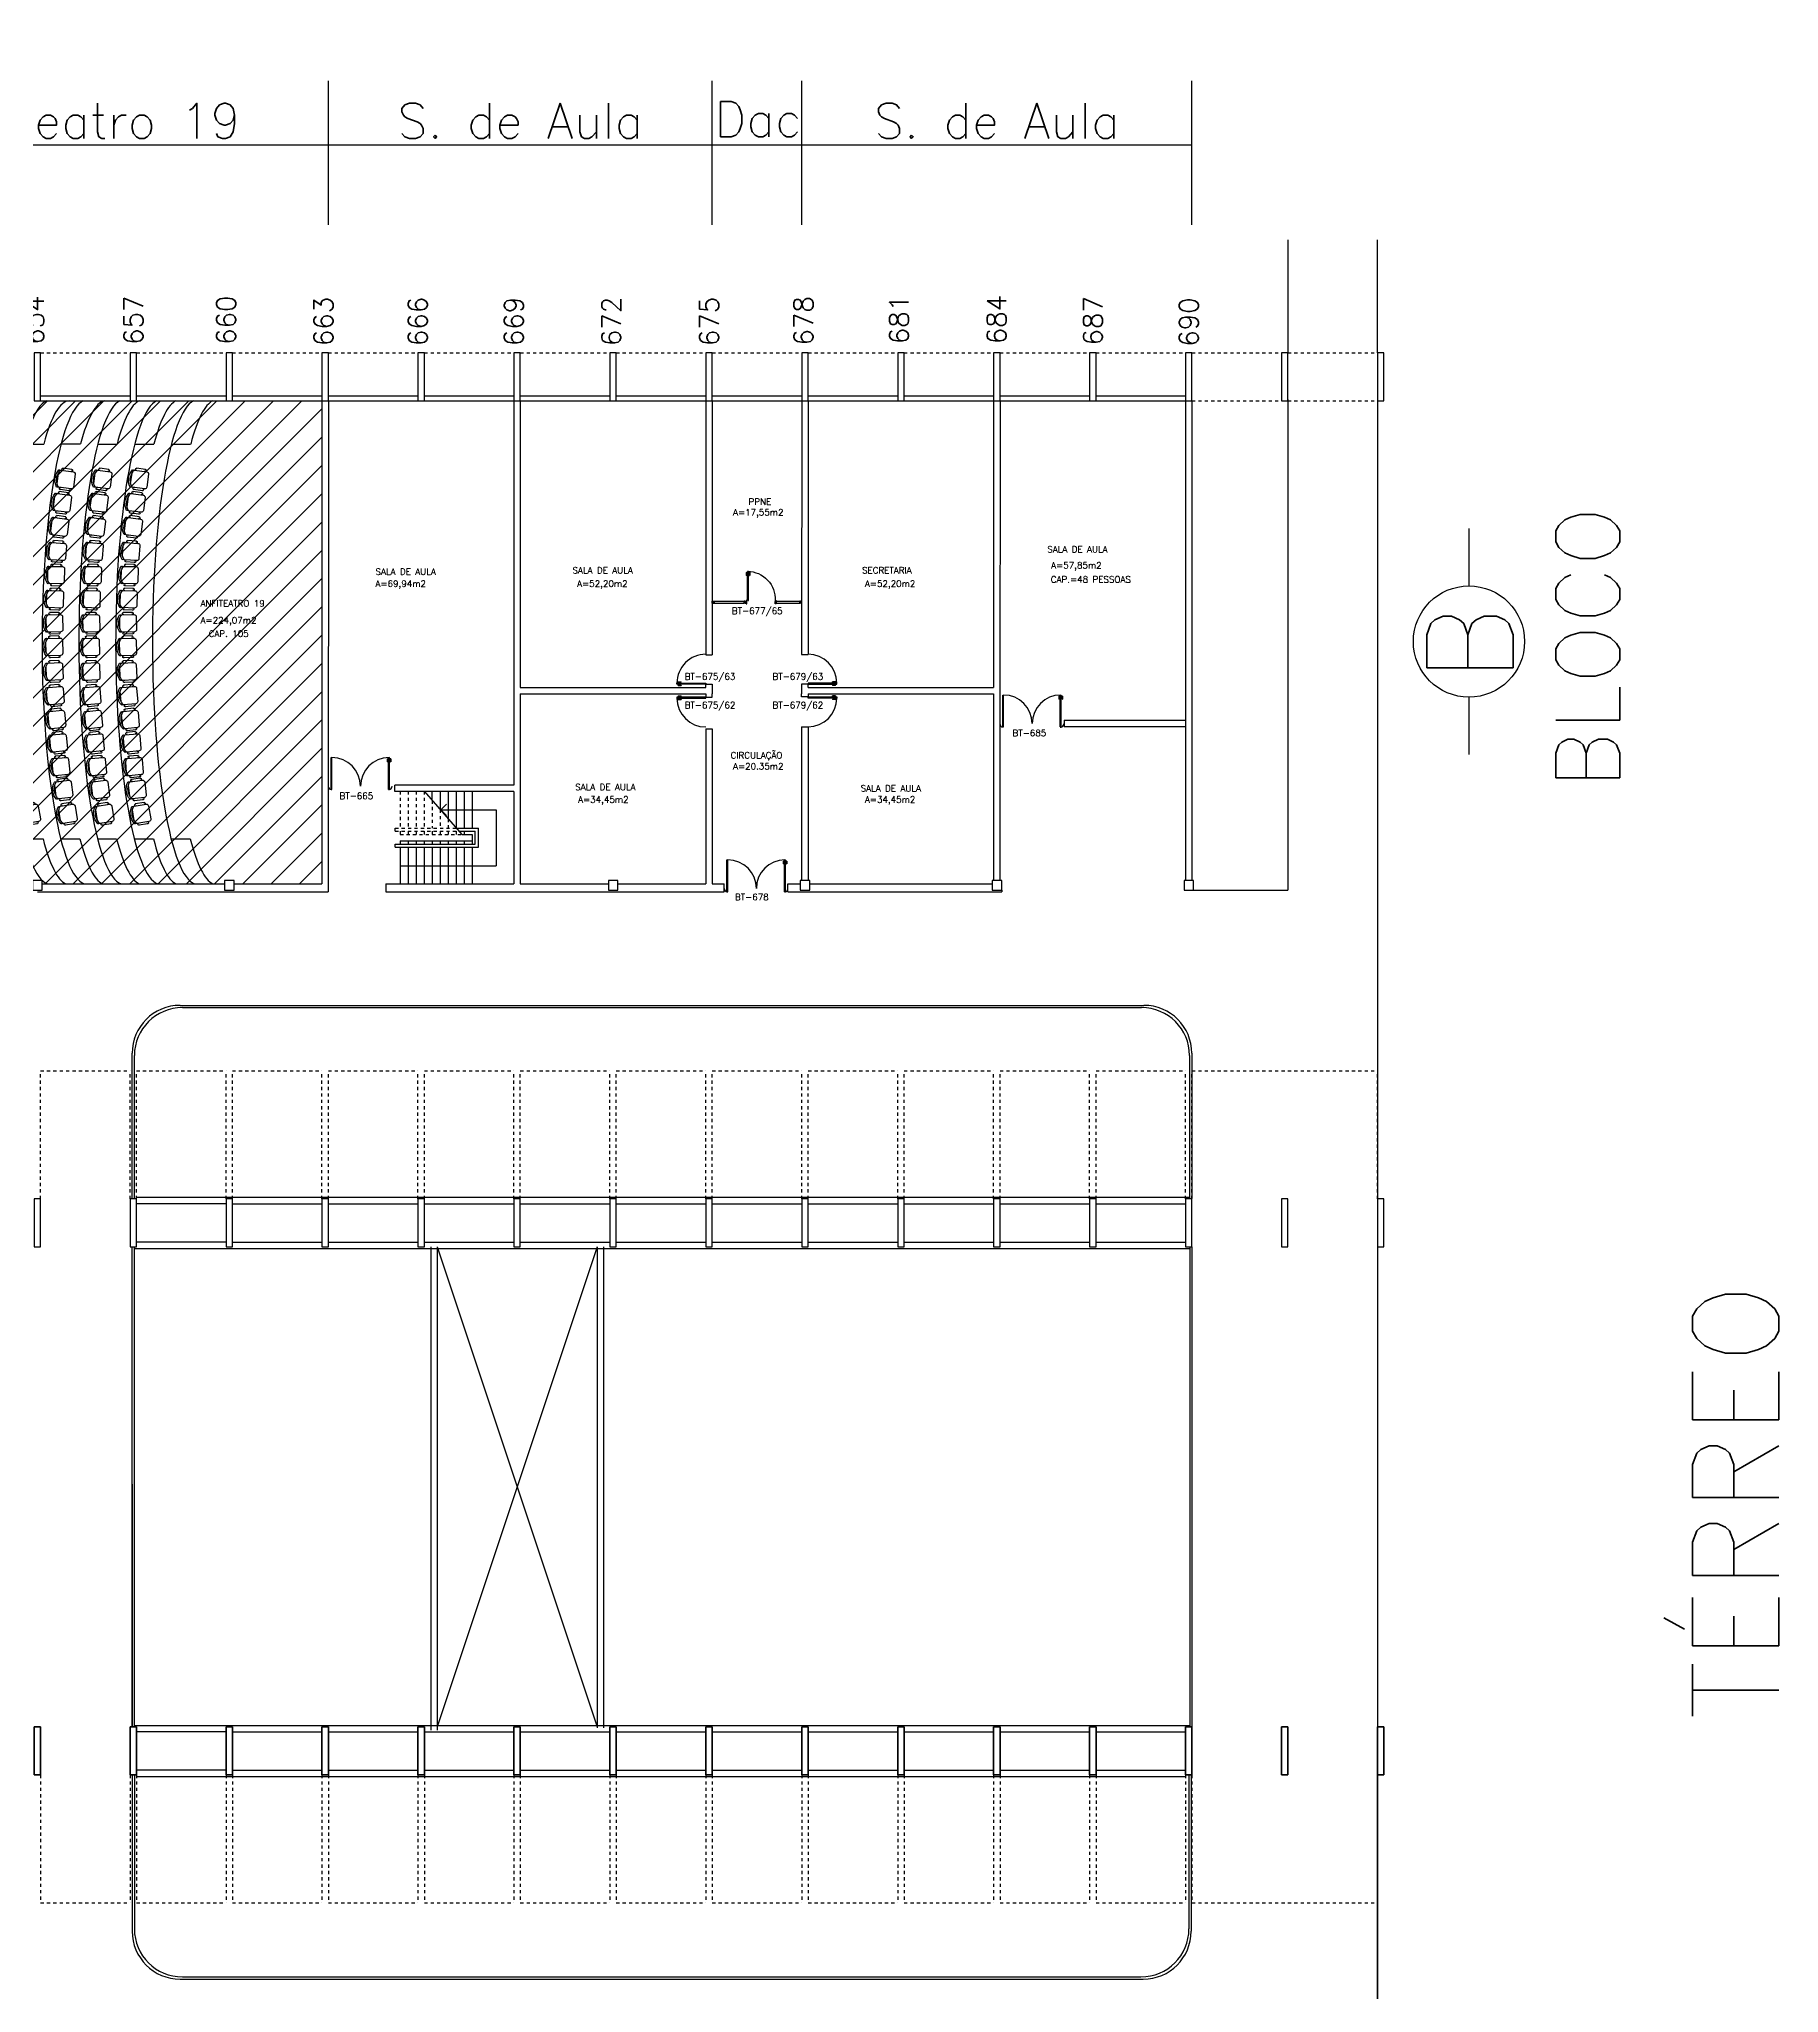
# Model space of a CAD drawing. Extents: x 34 to 586, y 527 to 658.
# Drawn here: x 223.1 to 277.5, y 562.6 to 623.7 of the extents above; entities that cross this region are included whole.
import ezdxf

# ---------------------------------------------------------------- set-up
doc = ezdxf.new("R2010")
doc.units = 0
doc.header["$LTSCALE"] = 0.02
doc.header["$MEASUREMENT"] = 0
doc.header["$PDMODE"] = 98
doc.linetypes.add('HIDDEN2', pattern=[0.1875, 0.125, -0.0625])
doc.layers.get('0').update_dxf_attribs({"linetype": 'CONTINUOUS'})
doc.layers.get('DEFPOINTS').update_dxf_attribs({"linetype": 'CONTINUOUS'})
for name, color, linetype in [('ALV', 2, 'CONTINUOUS'), ('AR-EST-CNC', 3, 'CONTINUOUS'), ('AR-EST-CNC-IDE', 2, 'CONTINUOUS'), ('AR-PIS', 1, 'CONTINUOUS'), ('AREA', 2, 'CONTINUOUS'), ('DIV', 2, 'CONTINUOUS'), ('ESC', 1, 'CONTINUOUS'), ('ESTR', 3, 'CONTINUOUS'), ('LAYOUT-ANF', 1, 'CONTINUOUS'), ('PA-ARR-CAL', 1, 'CONTINUOUS'), ('PISO', 1, 'CONTINUOUS'), ('PORTA', 2, 'CONTINUOUS'), ('PROJ', 1, 'HIDDEN2'), ('TEXTO', 2, 'CONTINUOUS'), ('TEXTO-CENTRO-CUSTO', 2, 'CONTINUOUS'), ('TEXTO-ENDEREÇO', 2, 'CONTINUOUS'), ('TXT-IDENTIFICAÇÃO', 4, 'CONTINUOUS')]:
    doc.layers.add(name, color=color, linetype=linetype)
doc.styles.add('1', font='romans.shx', dxfattribs={"height": 1.1})
doc.styles.add('LEGENDA', font='romans.shx', dxfattribs={"height": 0.2})
doc.styles.add('NOPILAR', font='simplex.shx', dxfattribs={"height": 0.6})
doc.styles.add('UNB-100', font='simplex.shx', dxfattribs={"height": 0.2})
doc.styles.add('UNB-100-1', font='simplex.shx', dxfattribs={"height": 0.2})
doc.dimstyles.new('1-600', dxfattribs={"dimtxt": 1.1, "dimasz": 2.5, "dimexe": 2, "dimexo": 4, "dimgap": 0.2, "dimtad": 1, "dimdec": 0, "dimzin": 4, "dimdsep": 46, "dimlunit": 6, "dimtxsty": '1', "dimblk1": 'NONE', "dimblk2": 'NONE', "dimsah": 1, "dimcen": 0, "dimclrd": 2, "dimclre": 2, "dimclrt": 2, "dimadec": 0, "dimazin": 0, "dimtfac": 1, "dimtdec": 0, "dimtmove": 2, "dimatfit": 3, "dimldrblk": 'NONE', "dimfxl": 1, "dimtolj": 1, "dimtzin": 0, "dimarcsym": 0})

# ---------------------------------------------------------------- blocks, each defined once
blk = doc.blocks.new('PD90-TTN')
for p, q in [((-0.175, 1.06), (-0.135, 1.06)), ((-0.175, 1.06), (-0.175, 0.97)), ((-0.165, 0.97), (-0.175, 0.97)), ((-0.165, 1.05), (-0.135, 1.05)), ((-0.165, 1.05), (-0.165, 0.97)), ((-0.1, 1.1), (-0.135, 1.1)), ((-0.135, 1.1), (-0.135, 0.2)), ((-0.1, 0.2), (-0.1, 1.1)), ((-0.06, 1.06), (-0.1, 1.06)), ((-0.07, 1.05), (-0.1, 1.05)), ((-0.07, 1.05), (-0.07, 0.97)), ((-0.07, 0.97), (-0.06, 0.97)), ((-0.06, 1.06), (-0.06, 0.97)), ((-0.135, 0.2), (-0.105, 0.2)), ((0, 0.2), (-0.1, 0.2)), ((-0.1, 0.2), (-0.1, 0)), ((-0.1, 0), (0, 0))]:
    blk.add_line(p, q)
blk.add_arc((-0.135, 0.2), 0.9, 90, 180)
blk = doc.blocks.new('PE90-TTN')
for p, q in [((0.06, 1.06), (0.1, 1.06)), ((0.06, 1.06), (0.06, 0.97)), ((0.07, 0.97), (0.06, 0.97)), ((0.07, 1.05), (0.1, 1.05)), ((0.07, 1.05), (0.07, 0.97)), ((0.1, 0.2), (0.1, 1.1)), ((0.1, 1.1), (0.135, 1.1)), ((0.135, 1.1), (0.135, 0.2)), ((0.175, 1.06), (0.135, 1.06)), ((0.165, 1.05), (0.135, 1.05)), ((0.165, 1.05), (0.165, 0.97)), ((0.165, 0.97), (0.175, 0.97)), ((0.175, 1.06), (0.175, 0.97)), ((0, 0.2), (0.1, 0.2)), ((0.1, 0), (0, 0)), ((0.1, 0.2), (0.1, 0)), ((0.135, 0.2), (0.105, 0.2))]:
    blk.add_line(p, q)
blk.add_arc((0.135, 0.2), 0.9, 0, 90)
blk = doc.blocks.new('ESCB-TTN')
at = {"color": 1, "linetype": 'HIDDEN2'}
for p, q in [((-3.549, 2.894), (-3.549, 1.746)), ((-3.299, 2.894), (-3.299, 1.746)), ((-3.049, 2.894), (-3.049, 1.746)), ((-2.799, 2.894), (-2.799, 1.746)), ((-2.549, 2.607), (-2.549, 1.746)), ((-2.299, 2.32), (-2.299, 1.746)), ((-2.049, 2.033), (-2.049, 1.746)), ((-3.702, 1.646), (-3.702, 1.746)), ((-3.702, 1.746), (-1.799, 1.746)), ((-3.702, 1.646), (-1.712, 1.646)), ((-3.549, 1.646), (-3.549, 1.546)), ((-3.549, 1.546), (-1.625, 1.546)), ((-3.299, 1.646), (-3.299, 1.546)), ((-3.049, 1.646), (-3.049, 1.546)), ((-2.799, 1.646), (-2.799, 1.546))]:
    blk.add_line(p, q, dxfattribs=at)
at = {"color": 1}
for p, q in [((-2.799, 2.894), (-1.625, 1.546)), ((-2.549, 2.607), (-2.549, 2.894)), ((-2.299, 2.894), (-2.299, 2.32)), ((-2.049, 2.894), (-2.049, 2.033)), ((-1.799, 2.894), (-1.799, 1.746)), ((-1.549, 2.894), (-1.549, 1.746)), ((-1.299, 2.894), (-1.299, 1.746)), ((-3.702, 1.243), (-1.202, 1.243)), ((-3.702, 1.143), (-3.702, 1.243)), ((-3.549, 1.343), (-3.057, 1.343)), ((-3.549, 1.343), (-3.549, 1.243)), ((-3.299, 1.343), (-3.299, 1.243)), ((-3.057, 1.343), (-2.271, 1.343)), ((-3.049, 1.343), (-3.049, 1.243)), ((-2.799, 1.343), (-2.799, 1.243)), ((-2.549, 1.646), (-2.549, 1.546)), ((-2.549, 1.343), (-2.549, 1.243)), ((-2.336, 1.343), (-2.059, 1.343)), ((-2.299, 1.646), (-2.299, 1.546)), ((-2.299, 1.343), (-2.299, 1.243)), ((-2.059, 1.343), (-1.299, 1.343)), ((-2.049, 1.646), (-2.049, 1.546)), ((-2.049, 1.343), (-2.049, 1.243)), ((-1.799, 1.746), (-1.102, 1.746)), ((-1.799, 1.646), (-1.799, 1.546)), ((-1.799, 1.343), (-1.799, 1.243)), ((-1.712, 1.646), (-1.202, 1.646)), ((-1.625, 1.546), (-1.299, 1.546)), ((-1.549, 1.646), (-1.549, 1.546)), ((-1.549, 1.343), (-1.549, 1.243)), ((-1.299, 1.546), (-1.299, 1.243)), ((-1.202, 1.243), (-1.202, 1.646)), ((-1.102, 1.143), (-1.102, 1.746)), ((-3.702, 1.143), (-1.102, 1.143)), ((-3.549, 1.143), (-3.549, -0.007)), ((-3.299, 1.143), (-3.299, -0.007)), ((-3.049, 1.143), (-3.049, -0.007)), ((-2.799, 1.143), (-2.799, -0.007)), ((-2.549, 1.143), (-2.549, -0.007)), ((-2.299, 1.143), (-2.299, -0.007)), ((-2.049, 1.143), (-2.049, -0.007)), ((-1.799, 1.143), (-1.799, -0.007)), ((-1.549, 1.143), (-1.549, -0.007)), ((-1.299, 1.143), (-1.299, -0.007))]:
    blk.add_line(p, q, dxfattribs=at)
at = {"layer": 'ESC'}
for p, q in [((-2.275, 2.32), (-2.099, 2.497)), ((-2.275, 2.32), (-0.549, 2.32)), ((-2.275, 2.32), (-2.099, 2.143)), ((-0.549, 2.32), (-0.549, 0.568)), ((-3.549, 0.568), (-0.549, 0.568))]:
    blk.add_line(p, q, dxfattribs=at)
blk = doc.blocks.new('PTDP-TTN')
for p, q in [((0.084, 0.9), (0.115, 0.9)), ((0.084, -0.1), (0.084, 0.9)), ((0.114, -0.1), (0.114, 0.9)), ((1.884, 0.9), (1.914, 0.9)), ((1.884, -0.1), (1.884, 0.9)), ((1.914, -0.1), (1.914, 0.9)), ((0.084, -0.1), (0.115, -0.1)), ((1.885, -0.101), (1.915, -0.101))]:
    blk.add_line(p, q)
for centre, radius, start, end in [((0.114, 0.006), 0.892, 0, 90), ((1.899, 0.006), 0.892, 90, 180), ((0.098, 0), 0.098, 180, 270), ((1.896, -0.001), 0.0991, 271.7192, 0)]:
    blk.add_arc(centre, radius, start, end)
blk = doc.blocks.new('PDV2D-TTN')
at = {"layer": 'DIV'}
for p, q in [((0.03, 0.05), (0.06, 0.05)), ((0.03, 0.035), (0.03, 0.05)), ((0.03, -0.035), (0.03, 0.035)), ((0.06, 0.05), (0.06, -0.02)), ((0.941, 0.05), (0.941, -0.02)), ((0.971, 0.05), (0.941, 0.05)), ((0.971, 0.035), (0.971, 0.05)), ((0.971, -0.035), (0.971, 0.035)), ((0.03, -0.05), (0.03, -0.035)), ((0.05, -0.05), (0.03, -0.05)), ((0.05, -0.02), (0.06, -0.02)), ((0.05, -0.02), (0.05, -0.05)), ((0.079, -0.05), (0.109, -0.05)), ((0.079, -0.05), (0.079, -0.965)), ((0.109, -0.05), (0.109, -0.965)), ((0.951, -0.02), (0.941, -0.02)), ((0.951, -0.02), (0.951, -0.05)), ((0.951, -0.05), (0.971, -0.05)), ((0.971, -0.05), (0.971, -0.035)), ((0.109, -0.965), (0.079, -0.965))]:
    blk.add_line(p, q, dxfattribs=at)
at = {"layer": 'DIV', "color": 1}
for p, q in [((0.036, -0.925), (0.036, -0.835)), ((0.046, -0.835), (0.036, -0.835)), ((0.036, -0.915), (0.079, -0.915)), ((0.036, -0.925), (0.079, -0.925)), ((0.046, -0.915), (0.046, -0.835)), ((0.141, -0.915), (0.109, -0.915)), ((0.151, -0.925), (0.109, -0.925)), ((0.141, -0.915), (0.141, -0.835)), ((0.141, -0.835), (0.151, -0.835)), ((0.151, -0.925), (0.151, -0.835))]:
    blk.add_line(p, q, dxfattribs=at)
blk.add_arc((0.076, -0.1), 0.865, 270.2128, 3.32117, dxfattribs=at)
blk = doc.blocks.new('DIVMT-TTN')
for p, q in [((-0.03, 0.03), (-0.03, 0.006)), ((-0.008, 0.03), (-0.03, 0.03)), ((-0.0185, 0.006), (-0.03, 0.006)), ((-0.0185, -0.006), (-0.0185, 0.006)), ((-0.008, 0.03), (-0.008, 0.02)), ((-0.008, 0.02), (0.008, 0.02)), ((-0.0051, 0), (0.0051, 0)), ((0.0051, 0), (-0.0051, 0)), ((-0.0051, 0), (0.0051, 0)), ((0, -0.0051), (0, 0.0051)), ((0, 0.0051), (0, -0.0051)), ((0.008, 0.03), (0.008, 0.02)), ((0.008, 0.03), (0.03, 0.03)), ((0.0205, 0.006), (0.03, 0.006)), ((0.0205, -0.006), (0.0205, 0.006)), ((0.0205, 0.006), (0.0205, -0.006)), ((0.0205, 0.006), (0.03, 0.006)), ((0.97, 0.03), (0.03, 0.03)), ((0.03, 0.006), (0.03, 0.03)), ((0.03, -0.03), (0.03, 0.03)), ((0.03, -0.005), (0.03, 0.005)), ((0.97, -0.03), (0.97, 0.03)), ((0.97, 0.03), (0.97, 0.009)), ((0.97, 0.009), (0.97, 0.027)), ((0.9795, 0.006), (0.97, 0.006)), ((0.97, -0.005), (0.97, 0.005)), ((0.9795, 0.006), (0.9795, -0.006)), ((1.0051, 0), (0.9949, 0)), ((1, 0.0051), (1, -0.0051)), ((-0.0185, -0.006), (-0.03, -0.006)), ((-0.03, -0.03), (-0.03, -0.006)), ((-0.008, -0.03), (-0.03, -0.03)), ((-0.008, -0.03), (-0.008, -0.02)), ((-0.008, -0.02), (0.008, -0.02)), ((0.008, -0.03), (0.008, -0.02)), ((0.008, -0.03), (0.03, -0.03)), ((0.0205, -0.006), (0.03, -0.006)), ((0.0205, -0.006), (0.03, -0.006)), ((0.03, -0.006), (0.03, -0.03)), ((0.97, -0.03), (0.03, -0.03)), ((0.9795, -0.006), (0.97, -0.006)), ((0.97, -0.009), (0.97, -0.027))]:
    blk.add_line(p, q)
blk = doc.blocks.new('*D44')
at = {"layer": 'DEFPOINTS', "color": 0, "transparency": 16777216}
for p in [(259.176, 620.42), (246.976, 613.92), (259.176, 613.92)]:
    blk.add_point(p, dxfattribs=at)
at = {"layer": 'TEXTO-CENTRO-CUSTO', "color": 2, "lineweight": -2, "transparency": 16777216}
for p, q in [((259.176, 617.92), (259.176, 622.42)), ((246.976, 620.42), (259.176, 620.42))]:
    blk.add_line(p, q, dxfattribs=at)
at = {"layer": 'TEXTO-CENTRO-CUSTO', "color": 2, "transparency": 16777216, "insert": (253.076, 621.17), "char_height": 1.1, "attachment_point": 5, "style": '1'}
blk.add_mtext('\\A1;S. de Aula', dxfattribs=at)
blk = doc.blocks.new('_NONE')
at = {"color": 0, "linetype": 'ByBlock'}
blk.add_circle((0, 0), 0.25, dxfattribs=at)
blk = doc.blocks.new('*D45')
at = {"layer": 'DEFPOINTS', "color": 0, "transparency": 16777216}
for p in [(246.976, 620.42), (244.176, 613.92), (246.976, 613.92)]:
    blk.add_point(p, dxfattribs=at)
at = {"layer": 'TEXTO-CENTRO-CUSTO', "color": 2, "lineweight": -2, "transparency": 16777216}
for p, q in [((246.976, 617.92), (246.976, 622.42)), ((244.176, 620.42), (246.976, 620.42))]:
    blk.add_line(p, q, dxfattribs=at)
at = {"layer": 'TEXTO-CENTRO-CUSTO', "color": 2, "transparency": 16777216, "insert": (245.619, 621.223), "char_height": 1.1, "attachment_point": 5, "style": '1'}
blk.add_mtext('\\A1;Dac', dxfattribs=at)
blk = doc.blocks.new('*D46')
at = {"layer": 'DEFPOINTS', "color": 0, "transparency": 16777216}
for p in [(244.176, 620.42), (232.176, 613.92), (244.176, 613.92)]:
    blk.add_point(p, dxfattribs=at)
at = {"layer": 'TEXTO-CENTRO-CUSTO', "color": 2, "lineweight": -2, "transparency": 16777216}
for p, q in [((244.176, 617.92), (244.176, 622.42)), ((232.176, 620.42), (244.176, 620.42))]:
    blk.add_line(p, q, dxfattribs=at)
at = {"layer": 'TEXTO-CENTRO-CUSTO', "color": 2, "transparency": 16777216, "insert": (238.176, 621.17), "char_height": 1.1, "attachment_point": 5, "style": '1'}
blk.add_mtext('\\A1;S. de Aula', dxfattribs=at)
blk = doc.blocks.new('*D47')
at = {"layer": 'DEFPOINTS', "color": 0, "transparency": 16777216}
for p in [(232.176, 620.42), (216.976, 613.92), (232.176, 613.92)]:
    blk.add_point(p, dxfattribs=at)
at = {"layer": 'TEXTO-CENTRO-CUSTO', "color": 2, "lineweight": -2, "transparency": 16777216}
for p, q in [((232.176, 617.92), (232.176, 622.42)), ((216.976, 620.42), (232.176, 620.42))]:
    blk.add_line(p, q, dxfattribs=at)
at = {"layer": 'TEXTO-CENTRO-CUSTO', "color": 2, "transparency": 16777216, "insert": (224.576, 621.17), "char_height": 1.1, "attachment_point": 5, "style": '1'}
blk.add_mtext('\\A1;Anfiteatro 19', dxfattribs=at)
blk = doc.blocks.new('CHAIR7')
for p, q in [((0, 9), (0, -9)), ((20, 12), (3, 12)), ((5.125, 15.041986), (17.875, 15.041986)), ((23, -7.440115), (23, 7.440115)), ((3, -12), (20, -12)), ((5.125, -15), (17.875, -15))]:
    blk.add_line(p, q)
for centre, radius, start, end in [((3, 9), 3, 90, 180), ((5.5625, 13.541986), 1.5625, 73.739795, 286.260205), ((17.4375, 13.541986), 1.5625, 253.739795, 106.260205), ((20, 9), 3, 62.415559, 90), ((22.344677, 11.120498), 1.096801, 53.309935, 212.027413), ((4.823592, 0), 19.640192, 327.575753, 32.424247), ((7, 0), 20, 323.130102, 36.869898), ((3, -9), 3, 180, 270), ((5.5625, -13.5), 1.5625, 73.739795, 286.260205), ((17.4375, -13.5), 1.5625, 253.739795, 106.260205), ((20, -9), 3, 270, 297.584441), ((22.344677, -11.120498), 1.096801, 147.972587, 306.690065)]:
    blk.add_arc(centre, radius, start, end)

msp = doc.modelspace()

# ---------------------------------------------------------------- hatches: boundary and pattern name
h = msp.add_hatch()
h.set_pattern_fill('ANSI31', color=1, scale=5, style=0)
h.set_pattern_definition([(45, (0, 100), (-0.44194174, 0.44194174), [])])
h.paths.add_polyline_path([(90.976, 612.42), (73.151, 612.42), (73.151, 597.319), (90.976, 597.319)])
h.paths.add_polyline_path([(114.983, 612.42), (97.158, 612.42), (97.158, 597.319), (114.983, 597.319)])
h.paths.add_polyline_path([(135.972, 612.42), (121.229, 612.42), (121.229, 597.32), (135.972, 597.32)])
h.paths.add_polyline_path([(156.912, 612.42), (142.169, 612.42), (142.169, 597.32), (156.912, 597.32)])
h.paths.add_polyline_path([(210.929, 612.42), (193.172, 612.42), (193.172, 597.32), (210.929, 597.32)])
h.paths.add_polyline_path([(231.972, 612.42), (217.229, 612.42), (217.229, 597.32), (231.972, 597.32)])

# ---------------------------------------------------------------- linework, layer by layer
at = {"layer": 'ALV'}
for p, q in [((223.176, 612.57), (225.976, 612.57)), ((223.176, 612.42), (225.976, 612.42)), ((226.176, 612.57), (228.976, 612.57)), ((226.176, 612.42), (228.976, 612.42)), ((229.176, 612.57), (231.976, 612.57)), ((229.176, 612.42), (231.976, 612.42)), ((231.976, 612.42), (231.972, 597.319)), ((232.176, 612.42), (232.172, 597.069)), ((232.176, 612.57), (234.976, 612.57)), ((232.176, 612.42), (234.976, 612.42)), ((235.176, 612.57), (237.976, 612.57)), ((235.176, 612.42), (237.976, 612.42)), ((237.976, 612.42), (237.972, 600.4)), ((238.176, 612.42), (238.172, 603.459)), ((238.176, 612.57), (240.976, 612.57)), ((238.176, 612.42), (240.976, 612.42)), ((241.176, 612.57), (243.976, 612.57)), ((241.176, 612.42), (243.976, 612.42)), ((243.976, 612.42), (243.972, 604.478)), ((244.176, 612.42), (244.172, 604.478)), ((244.176, 612.57), (246.976, 612.57)), ((244.176, 612.42), (246.976, 612.42)), ((246.976, 612.42), (246.972, 604.492)), ((247.176, 612.42), (247.172, 604.492)), ((247.176, 612.57), (249.976, 612.57)), ((247.176, 612.42), (249.976, 612.42)), ((250.176, 612.57), (252.976, 612.57)), ((250.176, 612.42), (252.976, 612.42)), ((252.976, 612.42), (252.972, 603.459)), ((253.176, 612.42), (253.172, 602.16)), ((253.176, 612.57), (255.976, 612.57)), ((253.176, 612.42), (255.976, 612.42)), ((256.176, 612.57), (258.976, 612.57)), ((256.176, 612.42), (258.976, 612.42)), ((258.976, 612.42), (258.972, 597.423)), ((259.176, 612.42), (259.172, 597.423)), ((243.972, 604.478), (244.172, 604.478)), ((246.972, 604.492), (247.172, 604.492)), ((238.172, 603.459), (243.972, 603.459)), ((238.172, 603.259), (238.172, 597.319)), ((238.172, 603.259), (243.972, 603.259)), ((244.174, 603.461), (244.174, 603.254)), ((246.972, 603.459), (246.972, 603.259)), ((247.172, 603.459), (252.972, 603.459)), ((247.172, 603.259), (252.972, 603.259)), ((252.972, 603.259), (252.972, 597.423)), ((255.176, 602.437), (255.176, 602.237)), ((255.176, 602.437), (258.972, 602.437)), ((243.972, 602.159), (243.972, 597.319)), ((243.972, 602.159), (244.172, 602.159)), ((244.172, 602.159), (244.172, 597.319)), ((246.972, 602.227), (246.972, 597.423)), ((246.972, 602.227), (247.172, 602.227)), ((247.172, 602.227), (247.172, 597.423)), ((253.172, 602.241), (253.172, 597.423)), ((255.176, 602.237), (258.972, 602.237)), ((258.972, 602.237), (258.972, 597.62)), ((237.972, 600.4), (234.251, 600.4)), ((234.251, 600.2), (234.251, 600.4)), ((237.972, 600.2), (234.251, 600.2)), ((237.972, 600.2), (237.972, 597.315)), ((223.079, 597.069), (229.077, 597.069)), ((223.229, 597.319), (228.929, 597.319)), ((229.079, 597.069), (232.172, 597.069)), ((229.229, 597.319), (231.972, 597.319)), ((233.971, 597.319), (233.971, 597.069)), ((233.971, 597.315), (237.972, 597.315)), ((233.971, 597.315), (233.971, 597.069)), ((233.971, 597.069), (235.077, 597.069)), ((235.079, 597.069), (241.077, 597.069)), ((238.172, 597.319), (240.929, 597.319)), ((241.079, 597.069), (244.551, 597.069)), ((241.229, 597.319), (243.972, 597.319)), ((244.172, 597.319), (244.551, 597.319)), ((244.551, 597.069), (244.551, 597.319)), ((246.546, 597.069), (246.546, 597.319)), ((246.546, 597.319), (246.929, 597.319)), ((246.546, 597.069), (247.077, 597.069)), ((247.079, 597.069), (253.229, 597.069)), ((247.229, 597.319), (252.929, 597.319)), ((253.229, 597.117), (253.229, 597.069))]:
    msp.add_line(p, q, dxfattribs=at)
at = {"layer": 'AR-EST-CNC'}
for points in [[(222.976, 570.957), (223.176, 570.957), (223.176, 569.457), (222.976, 569.457)], [(225.976, 570.957), (226.176, 570.957), (226.176, 569.457), (225.976, 569.457)], [(228.976, 570.957), (229.176, 570.957), (229.176, 569.457), (228.976, 569.457)], [(231.976, 570.957), (232.176, 570.957), (232.176, 569.457), (231.976, 569.457)], [(234.976, 570.957), (235.176, 570.957), (235.176, 569.457), (234.976, 569.457)], [(237.976, 570.957), (238.176, 570.957), (238.176, 569.457), (237.976, 569.457)], [(240.976, 570.957), (241.176, 570.957), (241.176, 569.457), (240.976, 569.457)], [(243.976, 570.957), (244.176, 570.957), (244.176, 569.457), (243.976, 569.457)], [(246.976, 570.957), (247.176, 570.957), (247.176, 569.457), (246.976, 569.457)], [(249.976, 570.957), (250.176, 570.957), (250.176, 569.457), (249.976, 569.457)], [(252.976, 570.957), (253.176, 570.957), (253.176, 569.457), (252.976, 569.457)], [(255.976, 570.957), (256.176, 570.957), (256.176, 569.457), (255.976, 569.457)], [(258.976, 570.957), (259.176, 570.957), (259.176, 569.457), (258.976, 569.457)], [(261.976, 570.957), (262.176, 570.957), (262.176, 569.457), (261.976, 569.457)], [(264.976, 570.957), (265.176, 570.957), (265.176, 569.457), (264.976, 569.457)]]:
    msp.add_lwpolyline(points, close=True, dxfattribs=at)
at = {"layer": 'AR-PIS'}
for p, q in [((226.041, 578.553), (226.041, 570.957)), ((226.111, 570.957), (226.111, 578.553)), ((235.576, 578.553), (235.576, 571.057))]:
    msp.add_line(p, q, dxfattribs=at)
at = {"layer": 'DIV'}
for p, q in [((244.173, 606.092), (244.173, 606.152)), ((244.195, 606.152), (244.173, 606.152)), ((244.173, 606.128), (244.173, 606.152)), ((244.182, 606.128), (244.173, 606.128)), ((244.182, 606.128), (244.173, 606.128)), ((244.173, 606.117), (244.173, 606.127)), ((244.182, 606.116), (244.173, 606.116)), ((244.182, 606.116), (244.173, 606.116)), ((244.173, 606.116), (244.173, 606.092)), ((244.195, 606.092), (244.173, 606.092)), ((244.182, 606.128), (244.182, 606.116)), ((244.182, 606.116), (244.182, 606.128)), ((244.195, 606.152), (244.195, 606.142)), ((244.211, 606.142), (244.195, 606.142)), ((244.211, 606.102), (244.195, 606.102)), ((244.195, 606.092), (244.195, 606.102)), ((244.208, 606.122), (244.198, 606.122)), ((244.198, 606.122), (244.208, 606.122)), ((244.208, 606.122), (244.198, 606.122)), ((244.203, 606.127), (244.203, 606.117)), ((244.203, 606.117), (244.203, 606.127)), ((244.211, 606.152), (244.233, 606.152)), ((244.211, 606.152), (244.211, 606.142)), ((244.211, 606.092), (244.211, 606.102)), ((244.211, 606.092), (244.233, 606.092)), ((244.221, 606.116), (244.221, 606.128)), ((244.221, 606.128), (244.233, 606.128)), ((244.221, 606.116), (244.233, 606.116)), ((244.233, 606.152), (244.233, 606.128)), ((244.233, 606.092), (244.233, 606.116)), ((246.139, 606.122), (246.149, 606.122)), ((246.144, 606.127), (246.144, 606.117)), ((246.165, 606.128), (246.165, 606.116)), ((246.165, 606.128), (246.174, 606.128)), ((246.165, 606.116), (246.174, 606.116)), ((246.174, 606.152), (246.912, 606.152)), ((246.174, 606.092), (246.174, 606.152)), ((246.174, 606.152), (246.174, 606.131)), ((246.174, 606.131), (246.174, 606.149)), ((246.174, 606.117), (246.174, 606.127)), ((246.174, 606.113), (246.174, 606.095)), ((246.174, 606.092), (246.912, 606.092)), ((246.912, 606.128), (246.912, 606.152)), ((246.934, 606.152), (246.912, 606.152)), ((246.912, 606.092), (246.912, 606.152)), ((246.921, 606.128), (246.912, 606.128)), ((246.921, 606.128), (246.912, 606.128)), ((246.912, 606.117), (246.912, 606.127)), ((246.912, 606.116), (246.912, 606.092)), ((246.921, 606.116), (246.912, 606.116)), ((246.921, 606.116), (246.912, 606.116)), ((246.934, 606.092), (246.912, 606.092)), ((246.921, 606.116), (246.921, 606.128)), ((246.921, 606.128), (246.921, 606.116)), ((246.934, 606.152), (246.934, 606.142)), ((246.95, 606.142), (246.934, 606.142)), ((246.934, 606.092), (246.934, 606.102)), ((246.95, 606.102), (246.934, 606.102)), ((246.947, 606.122), (246.937, 606.122)), ((246.937, 606.122), (246.947, 606.122)), ((246.947, 606.122), (246.937, 606.122)), ((246.942, 606.117), (246.942, 606.127)), ((246.942, 606.127), (246.942, 606.117)), ((246.95, 606.152), (246.95, 606.142)), ((246.95, 606.152), (246.972, 606.152)), ((246.95, 606.092), (246.95, 606.102)), ((246.95, 606.092), (246.972, 606.092)), ((246.96, 606.128), (246.972, 606.128)), ((246.96, 606.116), (246.96, 606.128)), ((246.96, 606.116), (246.972, 606.116)), ((246.972, 606.152), (246.972, 606.128)), ((246.972, 606.092), (246.972, 606.116))]:
    msp.add_line(p, q, dxfattribs=at)
at = {"layer": 'ESTR'}
for points in [[(222.976, 613.92), (222.976, 612.42), (223.176, 612.42), (223.176, 613.92)], [(225.976, 613.92), (225.976, 612.42), (226.176, 612.42), (226.176, 613.92)], [(228.976, 613.92), (228.976, 612.42), (229.176, 612.42), (229.176, 613.92)], [(231.976, 613.92), (231.976, 612.42), (232.176, 612.42), (232.176, 613.92)], [(234.976, 613.92), (234.976, 612.42), (235.176, 612.42), (235.176, 613.92)], [(237.976, 613.92), (237.976, 612.42), (238.176, 612.42), (238.176, 613.92)], [(240.976, 613.92), (240.976, 612.42), (241.176, 612.42), (241.176, 613.92)], [(243.976, 613.92), (243.976, 612.42), (244.176, 612.42), (244.176, 613.92)], [(246.976, 613.92), (246.976, 612.42), (247.176, 612.42), (247.176, 613.92)], [(249.976, 613.92), (249.976, 612.42), (250.176, 612.42), (250.176, 613.92)], [(252.976, 613.92), (252.976, 612.42), (253.176, 612.42), (253.176, 613.92)], [(255.976, 612.42), (256.176, 612.42), (256.176, 613.92), (255.976, 613.92)], [(258.976, 612.42), (259.176, 612.42), (259.176, 613.92), (258.976, 613.92)], [(262.176, 613.92), (261.976, 613.92), (261.976, 612.42), (262.176, 612.42)], [(265.176, 612.42), (265.176, 613.92), (264.976, 613.92), (264.976, 612.42)], [(222.976, 587.467), (222.976, 585.967), (223.176, 585.967), (223.176, 587.467)], [(225.976, 587.467), (225.976, 585.967), (226.176, 585.967), (226.176, 587.467)], [(228.976, 587.467), (228.976, 585.967), (229.176, 585.967), (229.176, 587.467)], [(231.976, 587.467), (231.976, 585.967), (232.176, 585.967), (232.176, 587.467)], [(234.976, 587.467), (234.976, 585.967), (235.176, 585.967), (235.176, 587.467)], [(237.976, 587.467), (237.976, 585.967), (238.176, 585.967), (238.176, 587.467)], [(240.976, 587.467), (240.976, 585.967), (241.176, 585.967), (241.176, 587.467)], [(243.976, 587.467), (243.976, 585.967), (244.176, 585.967), (244.176, 587.467)], [(246.976, 587.467), (246.976, 585.967), (247.176, 585.967), (247.176, 587.467)], [(249.976, 587.467), (249.976, 585.967), (250.176, 585.967), (250.176, 587.467)], [(252.976, 587.467), (252.976, 585.967), (253.176, 585.967), (253.176, 587.467)], [(255.976, 587.467), (255.976, 585.967), (256.176, 585.967), (256.176, 587.467)], [(258.976, 587.467), (258.976, 585.967), (259.176, 585.967), (259.176, 587.467)], [(261.976, 587.467), (261.976, 585.967), (262.176, 585.967), (262.176, 587.467)], [(264.976, 587.467), (264.976, 585.967), (265.176, 585.967), (265.176, 587.467)], [(222.976, 570.957), (222.976, 569.457), (223.176, 569.457), (223.176, 570.957)], [(225.976, 570.957), (225.976, 569.457), (226.176, 569.457), (226.176, 570.957)], [(228.976, 570.957), (228.976, 569.457), (229.176, 569.457), (229.176, 570.957)], [(231.976, 570.957), (231.976, 569.457), (232.176, 569.457), (232.176, 570.957)], [(234.976, 570.957), (234.976, 569.457), (235.176, 569.457), (235.176, 570.957)], [(237.976, 570.957), (237.976, 569.457), (238.176, 569.457), (238.176, 570.957)], [(240.976, 570.957), (240.976, 569.457), (241.176, 569.457), (241.176, 570.957)], [(243.976, 570.957), (243.976, 569.457), (244.176, 569.457), (244.176, 570.957)], [(246.976, 570.957), (246.976, 569.457), (247.176, 569.457), (247.176, 570.957)], [(249.976, 570.957), (249.976, 569.457), (250.176, 569.457), (250.176, 570.957)], [(252.976, 570.957), (252.976, 569.457), (253.176, 569.457), (253.176, 570.957)], [(255.976, 570.957), (255.976, 569.457), (256.176, 569.457), (256.176, 570.957)], [(258.976, 570.957), (258.976, 569.457), (259.176, 569.457), (259.176, 570.957)], [(261.976, 570.957), (261.976, 569.457), (262.176, 569.457), (262.176, 570.957)], [(264.976, 570.957), (264.976, 569.457), (265.176, 569.457), (265.176, 570.957)]]:
    msp.add_lwpolyline(points, close=True, dxfattribs=at)
for points in [[(223.229, 597.117), (223.229, 597.423), (222.929, 597.423), (222.929, 597.117), (223.228, 597.117)], [(229.229, 597.117), (229.229, 597.423), (228.929, 597.423), (228.929, 597.117), (229.228, 597.117)], [(241.229, 597.117), (241.229, 597.423), (240.929, 597.423), (240.929, 597.117), (241.228, 597.117)], [(247.229, 597.117), (247.229, 597.423), (246.929, 597.423), (246.929, 597.117), (247.228, 597.117)], [(253.229, 597.117), (253.229, 597.423), (252.929, 597.423), (252.929, 597.117), (253.228, 597.117)], [(259.229, 597.117), (259.229, 597.423), (258.929, 597.423), (258.929, 597.117), (259.228, 597.117)]]:
    msp.add_lwpolyline(points, dxfattribs=at)
at = {"layer": 'LAYOUT-ANF'}
for p, q in [((222.668, 611.065), (223.275, 611.065)), ((223.821, 611.076), (224.428, 611.076)), ((224.969, 611.065), (225.57, 611.065)), ((226.119, 611.065), (226.72, 611.065)), ((227.27, 611.065), (227.87, 611.065)), ((222.658, 598.725), (223.254, 598.725)), ((223.808, 598.725), (224.405, 598.725)), ((224.958, 598.725), (225.555, 598.725)), ((226.109, 598.725), (226.706, 598.725)), ((227.259, 598.725), (227.856, 598.725))]:
    msp.add_line(p, q, dxfattribs=at)
for centre, ratio, start_param, end_param in [((223.476, 604.875), 0.185425, 6.365996, 9.364834), ((224.626, 604.875), 0.185318, 6.365996, 9.364834), ((224.075, 604.846), 0.185425, 6.283185, 6.889689), ((225.776, 604.875), 0.185225, 6.365996, 9.364834), ((225.228, 604.856), 0.185318, 6.325206, 6.889689), ((226.926, 604.875), 0.185145, 6.365997, 9.364834), ((226.377, 604.875), 0.185225, 6.365996, 6.89657), ((228.076, 604.875), 0.185077, 0.082811, 3.081649), ((227.527, 604.875), 0.185145, 6.365997, 6.89657), ((228.677, 604.875), 0.185077, 0.082811, 0.613385), ((224.076, 604.863), 0.185425, 8.799481, 9.341965), ((225.226, 604.863), 0.185318, 8.799481, 9.341966), ((226.376, 604.863), 0.185225, 8.799481, 9.341966), ((227.526, 604.863), 0.185145, 8.799481, 9.341966), ((228.676, 604.863), 0.185077, 2.516296, 3.058781)]:
    msp.add_ellipse(centre, major_axis=(0, 7.57), ratio=ratio, start_param=start_param, end_param=end_param, dxfattribs=at)
at = {"layer": 'PA-ARR-CAL'}
msp.add_lwpolyline([(264.976, 541.453), (264.976, 569.457)], dxfattribs=at)
at = {"layer": 'PISO'}
for p, q in [((262.179, 613.92), (262.179, 617.454)), ((264.979, 613.92), (264.979, 617.454)), ((262.172, 612.459), (262.172, 597.117)), ((264.976, 612.42), (264.976, 587.467)), ((258.929, 597.117), (262.172, 597.117)), ((227.541, 593.519), (257.671, 593.519)), ((227.611, 593.449), (257.601, 593.449)), ((226.041, 587.467), (226.041, 592.019)), ((226.111, 587.467), (226.111, 591.949)), ((259.101, 591.949), (259.101, 587.481)), ((259.171, 592.019), (259.171, 587.481)), ((226.176, 587.517), (259.101, 587.517)), ((228.976, 587.317), (226.176, 587.317)), ((229.176, 587.317), (231.976, 587.317)), ((232.176, 587.317), (234.976, 587.317)), ((235.176, 587.317), (237.976, 587.317)), ((238.176, 587.317), (240.976, 587.317)), ((241.176, 587.317), (243.976, 587.317)), ((244.176, 587.317), (246.976, 587.317)), ((247.176, 587.317), (249.976, 587.317)), ((250.176, 587.317), (252.976, 587.317)), ((253.176, 587.317), (255.976, 587.317)), ((256.176, 587.317), (258.976, 587.317)), ((226.041, 570.957), (226.041, 585.973)), ((226.111, 570.957), (226.111, 585.973)), ((226.111, 585.917), (259.106, 585.917)), ((228.976, 586.117), (226.176, 586.117)), ((229.176, 586.117), (231.976, 586.117)), ((232.176, 586.117), (234.976, 586.117)), ((235.176, 586.117), (237.976, 586.117)), ((235.376, 585.967), (235.376, 570.856)), ((235.576, 585.967), (240.576, 570.957)), ((240.576, 585.967), (235.576, 570.957)), ((235.576, 585.967), (235.576, 570.856)), ((238.176, 586.117), (240.976, 586.117)), ((240.576, 585.967), (240.576, 570.935)), ((240.776, 585.967), (240.776, 570.935)), ((241.176, 586.117), (243.976, 586.117)), ((244.176, 586.117), (246.976, 586.117)), ((247.176, 586.117), (249.976, 586.117)), ((250.176, 586.117), (252.976, 586.117)), ((253.176, 586.117), (255.976, 586.117)), ((256.176, 586.117), (258.976, 586.117)), ((259.106, 585.967), (259.106, 570.957)), ((259.176, 585.967), (259.176, 570.957)), ((264.977, 585.967), (264.977, 570.957)), ((226.111, 571.007), (259.106, 571.007)), ((228.976, 570.807), (226.176, 570.807)), ((229.176, 570.807), (231.976, 570.807)), ((232.176, 570.807), (234.976, 570.807)), ((235.176, 570.807), (237.976, 570.807)), ((238.176, 570.807), (240.976, 570.807)), ((241.176, 570.807), (243.976, 570.807)), ((244.176, 570.807), (246.976, 570.807)), ((247.176, 570.807), (249.976, 570.807)), ((250.176, 570.807), (252.976, 570.807)), ((253.176, 570.807), (255.976, 570.807)), ((256.176, 570.807), (258.976, 570.807)), ((226.041, 569.457), (226.041, 564.574)), ((226.111, 569.457), (226.111, 564.644)), ((228.976, 569.607), (226.176, 569.607)), ((226.176, 569.407), (258.976, 569.407)), ((229.176, 569.607), (231.976, 569.607)), ((232.176, 569.607), (234.976, 569.607)), ((235.176, 569.607), (237.976, 569.607)), ((238.176, 569.607), (240.976, 569.607)), ((241.176, 569.607), (243.976, 569.607)), ((244.176, 569.607), (246.976, 569.607)), ((247.176, 569.607), (249.976, 569.607)), ((250.176, 569.607), (252.976, 569.607)), ((253.176, 569.607), (255.976, 569.607)), ((256.176, 569.607), (258.976, 569.607)), ((259.081, 569.457), (259.081, 564.644)), ((259.151, 569.457), (259.151, 564.574)), ((264.977, 569.457), (264.977, 541.411)), ((227.541, 563.074), (257.651, 563.074)), ((227.611, 563.144), (257.581, 563.144))]:
    msp.add_line(p, q, dxfattribs=at)
for centre, start, end in [((227.541, 592.019), 90, 180), ((227.611, 591.949), 90, 180), ((257.601, 591.949), 360, 90), ((257.671, 592.019), 360, 90), ((227.541, 564.574), 180, 270), ((227.611, 564.644), 180, 270), ((257.581, 564.644), 270, 360), ((257.651, 564.574), 270, 360)]:
    msp.add_arc(centre, 1.5, start, end, dxfattribs=at)
at = {"layer": 'PORTA'}
for p, q in [((255.019, 603.181), (255.059, 603.181)), ((255.019, 603.181), (255.019, 603.091)), ((255.029, 603.091), (255.019, 603.091)), ((255.029, 603.171), (255.059, 603.171)), ((255.029, 603.171), (255.029, 603.091)), ((255.129, 603.181), (255.089, 603.181)), ((255.119, 603.171), (255.089, 603.171)), ((255.119, 603.171), (255.119, 603.091)), ((255.119, 603.091), (255.129, 603.091)), ((255.129, 603.181), (255.129, 603.091)), ((234.019, 601.227), (234.059, 601.227)), ((234.019, 601.227), (234.019, 601.137)), ((234.029, 601.137), (234.019, 601.137)), ((234.029, 601.217), (234.059, 601.217)), ((234.029, 601.217), (234.029, 601.137)), ((234.129, 601.227), (234.089, 601.227)), ((234.119, 601.217), (234.089, 601.217)), ((234.119, 601.217), (234.119, 601.137)), ((234.119, 601.137), (234.129, 601.137)), ((234.129, 601.227), (234.129, 601.137)), ((246.395, 598.028), (246.395, 597.938)), ((246.395, 598.028), (246.435, 598.028)), ((246.405, 597.938), (246.395, 597.938)), ((246.405, 598.018), (246.405, 597.938)), ((246.405, 598.018), (246.435, 598.018)), ((246.505, 598.028), (246.465, 598.028)), ((246.495, 598.018), (246.465, 598.018)), ((246.495, 598.018), (246.495, 597.938)), ((246.495, 597.938), (246.505, 597.938)), ((246.505, 598.028), (246.505, 597.938))]:
    msp.add_line(p, q, dxfattribs=at)
at = {"layer": 'PROJ'}
for p, q in [((223.176, 613.92), (225.976, 613.92)), ((226.176, 613.92), (228.976, 613.92)), ((229.176, 613.92), (231.976, 613.92)), ((232.176, 613.92), (234.976, 613.92)), ((235.176, 613.92), (237.976, 613.92)), ((238.176, 613.92), (240.976, 613.92)), ((241.176, 613.92), (243.976, 613.92)), ((244.176, 613.92), (246.976, 613.92)), ((247.176, 613.92), (249.976, 613.92)), ((250.176, 613.92), (252.976, 613.92)), ((253.176, 613.92), (255.976, 613.92)), ((256.176, 613.92), (258.976, 613.92)), ((259.176, 613.92), (261.976, 613.92)), ((262.176, 613.92), (264.976, 613.92)), ((259.176, 612.42), (261.976, 612.42)), ((262.176, 612.42), (264.976, 612.42)), ((223.176, 587.467), (223.176, 591.467)), ((223.176, 591.467), (225.976, 591.467)), ((225.976, 587.467), (225.976, 591.467)), ((226.176, 591.467), (228.976, 591.467)), ((226.176, 587.467), (226.176, 591.467)), ((228.976, 587.467), (228.976, 591.467)), ((229.176, 587.467), (229.176, 591.467)), ((229.176, 591.467), (231.976, 591.467)), ((231.976, 587.467), (231.976, 591.467)), ((232.176, 587.467), (232.176, 591.467)), ((232.176, 591.467), (234.976, 591.467)), ((234.976, 587.467), (234.976, 591.467)), ((235.176, 591.467), (237.976, 591.467)), ((235.176, 587.467), (235.176, 591.467)), ((237.976, 587.467), (237.976, 591.467)), ((238.176, 587.467), (238.176, 591.467)), ((238.176, 591.467), (240.976, 591.467)), ((240.976, 587.467), (240.976, 591.467)), ((241.176, 591.467), (243.976, 591.467)), ((241.176, 587.467), (241.176, 591.467)), ((243.976, 587.467), (243.976, 591.467)), ((244.176, 587.467), (244.176, 591.467)), ((244.176, 591.467), (246.976, 591.467)), ((246.976, 587.467), (246.976, 591.467)), ((247.176, 591.467), (249.976, 591.467)), ((247.176, 587.467), (247.176, 591.467)), ((249.976, 587.467), (249.976, 591.467)), ((250.176, 587.467), (250.176, 591.467)), ((250.176, 591.467), (252.976, 591.467)), ((252.976, 587.467), (252.976, 591.467)), ((253.176, 591.467), (255.976, 591.467)), ((253.176, 587.467), (253.176, 591.467)), ((255.976, 587.467), (255.976, 591.467)), ((256.176, 587.467), (256.176, 591.467)), ((256.176, 591.467), (258.976, 591.467)), ((258.976, 587.467), (258.976, 591.467)), ((259.176, 591.467), (264.969, 591.467)), ((259.176, 587.467), (259.176, 591.467)), ((264.976, 587.467), (264.976, 591.467)), ((223.176, 569.457), (223.176, 565.457)), ((225.976, 569.457), (225.976, 565.457)), ((226.176, 569.457), (226.176, 565.457)), ((228.976, 569.457), (228.976, 565.457)), ((229.176, 569.457), (229.176, 565.457)), ((231.976, 569.457), (231.976, 565.457)), ((232.176, 569.457), (232.176, 565.457)), ((234.976, 569.457), (234.976, 565.457)), ((235.176, 569.457), (235.176, 565.457)), ((237.976, 569.457), (237.976, 565.457)), ((238.176, 569.457), (238.176, 565.457)), ((240.976, 569.457), (240.976, 565.457)), ((241.176, 569.457), (241.176, 565.457)), ((243.976, 569.457), (243.976, 565.457)), ((244.176, 569.457), (244.176, 565.457)), ((246.976, 569.457), (246.976, 565.457)), ((247.176, 569.457), (247.176, 565.457)), ((249.976, 569.457), (249.976, 565.457)), ((250.176, 569.457), (250.176, 565.457)), ((252.976, 569.457), (252.976, 565.457)), ((253.176, 569.457), (253.176, 565.457)), ((255.976, 569.457), (255.976, 565.457)), ((256.176, 569.457), (256.176, 565.457)), ((258.976, 569.457), (258.976, 565.457)), ((259.176, 569.457), (259.176, 565.457)), ((264.976, 569.457), (264.976, 565.457)), ((223.176, 565.457), (225.976, 565.457)), ((226.176, 565.457), (228.976, 565.457)), ((229.176, 565.457), (231.976, 565.457)), ((232.176, 565.457), (234.976, 565.457)), ((235.176, 565.457), (237.976, 565.457)), ((238.176, 565.457), (240.976, 565.457)), ((241.176, 565.457), (243.976, 565.457)), ((244.176, 565.457), (246.976, 565.457)), ((247.176, 565.457), (249.976, 565.457)), ((250.176, 565.457), (252.976, 565.457)), ((253.176, 565.457), (255.976, 565.457)), ((256.176, 565.457), (258.976, 565.457)), ((259.176, 565.457), (264.976, 565.457))]:
    msp.add_line(p, q, dxfattribs=at)
at = {"layer": 'TXT-IDENTIFICAÇÃO', "color": 2}
for p, q in [((267.837, 608.429), (267.837, 606.632)), ((267.837, 603.155), (267.837, 601.358))]:
    msp.add_line(p, q, dxfattribs=at)
msp.add_circle((267.837, 604.893), 1.739, dxfattribs=at)

# ---------------------------------------------------------------- block references
at = {"layer": 'DIV', "xscale": -1}
for name, rotation in [('PDV2D-TTN', 179.9999999999999), ('DIVMT-TTN', 359.9999999999999)]:
    msp.add_blockref(name, (245.203, 606.122), dxfattribs=dict(at, rotation=rotation))
at = {"layer": 'ESC', "rotation": 359.9999999999999}
msp.add_blockref('ESCB-TTN', (237.969, 597.316), dxfattribs=at)
at = {"layer": 'LAYOUT-ANF', "extrusion": (0, 0, -1), "zscale": -0.0225}
for p, xscale, yscale, rotation in [((-224.229, 609.922), 0.0224999999999995, 0.0224999999999995, 7.678173057543539), ((-225.379, 609.922), 0.0224999999999995, 0.0224999999999995, 7.678173057543539), ((-226.529, 609.922), 0.0224999999999995, 0.0224999999999995, 7.678173057543539), ((-224.117, 609.191), 0.0224999999999995, 0.0224999999999995, 7.678173057543539), ((-225.268, 609.191), 0.0224999999999995, 0.0224999999999995, 7.678173057543539), ((-226.418, 609.191), 0.0224999999999995, 0.0224999999999995, 7.678173057543539), ((-224.034, 608.44), 0.0224999999999995, 0.0224999999999995, 7.678173057543539), ((-225.185, 608.44), 0.0224999999999995, 0.0224999999999995, 7.678173057543539), ((-226.335, 608.44), 0.0224999999999995, 0.0224999999999995, 7.678173057543539), ((-223.968, 607.687), 0.02250000000000011, 0.02250000000000011, 4.296311421052723), ((-225.118, 607.687), 0.02250000000000011, 0.02250000000000011, 4.296311421052723), ((-226.268, 607.687), 0.02250000000000011, 0.02250000000000011, 4.296311421052723), ((-223.922, 606.964), 0.0225000000000005, 0.0225000000000005, 1.190689813812638), ((-225.073, 606.964), 0.0225000000000005, 0.0225000000000005, 1.190689813812638), ((-226.223, 606.964), 0.0225000000000005, 0.0225000000000005, 1.190689813812638), ((-223.888, 606.209), 0.02249999999999939, 0.02249999999999939, 1.737918454762953), ((-225.038, 606.209), 0.02249999999999939, 0.02249999999999939, 1.737918454762953), ((-226.188, 606.209), 0.02249999999999939, 0.02249999999999939, 1.737918454762953), ((-223.871, 605.469), 0.02249999999999924, 0.02249999999999924, 358.5900019696633), ((-225.021, 605.469), 0.02249999999999924, 0.02249999999999924, 358.5900019696633), ((-226.172, 605.469), 0.02249999999999924, 0.02249999999999924, 358.5900019696633), ((-223.866, 604.731), 0.02249999999999924, 0.02249999999999924, 358.5900019696633), ((-225.016, 604.731), 0.02249999999999924, 0.02249999999999924, 358.5900019696633), ((-226.167, 604.731), 0.02249999999999924, 0.02249999999999924, 358.5900019696633), ((-223.875, 603.969), 0.02250000000000016, 0.02250000000000016, 357.3067456399813), ((-225.025, 603.969), 0.02250000000000016, 0.02250000000000016, 357.3067456399813), ((-226.176, 603.969), 0.02250000000000016, 0.02250000000000016, 357.3067456399813), ((-223.896, 603.224), 0.02250000000000033, 0.02250000000000033, 355.0656273895721), ((-225.046, 603.224), 0.02250000000000033, 0.02250000000000033, 355.0656273895721), ((-226.197, 603.224), 0.02250000000000033, 0.02250000000000033, 355.0656273895721), ((-223.943, 602.481), 0.02249999999999996, 0.02249999999999996, 354.3557228193777), ((-225.093, 602.481), 0.02249999999999996, 0.02249999999999996, 354.3557228193777), ((-226.244, 602.481), 0.02249999999999996, 0.02249999999999996, 354.3557228193777), ((-223.996, 601.75), 0.02249999999999957, 0.02249999999999957, 354.2844521686301), ((-225.147, 601.75), 0.02249999999999957, 0.02249999999999957, 354.2844521686301), ((-226.297, 601.75), 0.02249999999999957, 0.02249999999999957, 354.2844521686301), ((-224.069, 601.008), 0.0225, 0.0225, 354.8316808095805), ((-225.219, 601.008), 0.0225, 0.0225, 354.8316808095805), ((-226.369, 601.008), 0.0225, 0.0225, 354.8316808095805), ((-224.157, 600.297), 0.02249999999999927, 0.02249999999999927, 352.7767122914669), ((-225.307, 600.297), 0.02249999999999927, 0.02249999999999927, 352.7767122914669), ((-226.458, 600.297), 0.02249999999999927, 0.02249999999999927, 352.7767122914669), ((-223.138, 599.549), 0.02249999999999999, 0.02249999999999999, 350.5784276878335), ((-224.288, 599.549), 0.02249999999999999, 0.02249999999999999, 350.5784276878335), ((-225.439, 599.549), 0.02249999999999999, 0.02249999999999999, 350.5784276878335), ((-226.589, 599.549), 0.02249999999999999, 0.02249999999999999, 350.5784276878335)]:
    msp.add_blockref('CHAIR7', p, dxfattribs=dict(at, xscale=xscale, yscale=yscale, rotation=rotation))
at = {"layer": 'PORTA'}
for name, p, rotation in [('PE90-TTN', (244.174, 603.461), 89.99999999999984), ('PD90-TTN', (246.972, 603.459), 269.9999999999998), ('PD90-TTN', (244.175, 603.257), 89.99999999999984), ('PE90-TTN', (246.972, 603.259), 269.9999999999998), ('PTDP-TTN', (253.174, 602.321), 359.9999999999999), ('PTDP-TTN', (232.174, 600.367), 359.9999999999999), ('PTDP-TTN', (244.551, 597.168), 359.9999999999999)]:
    msp.add_blockref(name, p, dxfattribs=dict(at, rotation=rotation))

# ---------------------------------------------------------------- texts
at = {"layer": 'AR-EST-CNC-IDE', "style": 'NOPILAR'}
for s, p in [('654', (223.283, 614.167)), ('657', (226.381, 614.167)), ('660', (229.281, 614.167)), ('663', (232.322, 614.128)), ('666', (235.272, 614.128)), ('669', (238.272, 614.128)), ('672', (241.322, 614.128)), ('675', (244.381, 614.128)), ('678', (247.331, 614.147)), ('681', (250.318, 614.187)), ('684', (253.37, 614.187)), ('687', (256.381, 614.147)), ('690', (259.381, 614.109))]:
    msp.add_text(s, height=0.6, rotation=90, dxfattribs=at).set_placement(p)
at = {"layer": 'AREA', "style": 'UNB-100'}
for s, p in [('A=17,55m2', (244.828, 608.831)), ('A=57,85m2', (254.775, 607.175)), ('A=69,94m2', (233.65, 606.602)), ('A=52,20m2', (239.954, 606.602)), ('A=52,20m2', (248.951, 606.602)), ('CAP.=48 PESSOAS', (254.764, 606.734)), ('A=224,07m2', (228.18, 605.458)), ('A=20.35m2', (244.828, 600.891)), ('A=34,45m2', (239.985, 599.855)), ('A=34,45m2', (248.951, 599.855))]:
    msp.add_text(s, height=0.2, rotation=360, dxfattribs=at).set_placement(p)
at = {"layer": 'TEXTO', "style": 'UNB-100'}
for s, p in [('PPNE', (245.313, 609.167)), ('SALA DE AULA', (254.653, 607.677)), ('SALA DE AULA', (239.809, 607.02)), ('SECRETARIA', (248.86, 607.02)), ('SALA DE AULA', (233.65, 606.978)), ('ANFITEATRO 19', (228.18, 605.985)), ('CAP. 105', (228.432, 605.037)), ('CIRCULAÇÃO', (244.751, 601.237)), ('SALA DE AULA', (239.893, 600.243)), ('SALA DE AULA', (248.818, 600.201))]:
    msp.add_text(s, height=0.2, rotation=360, dxfattribs=at).set_placement(p)
at = {"layer": 'TEXTO-ENDEREÇO', "style": 'UNB-100-1'}
for s, p in [('BT-677/65', (244.792, 605.753)), ('BT-675/63', (243.316, 603.7)), ('BT-679/63', (246.062, 603.7)), ('BT-675/62', (243.316, 602.804)), ('BT-679/62', (246.062, 602.804)), ('BT-685', (253.567, 601.932)), ('BT-665', (232.524, 599.968)), ('BT-678', (244.889, 596.804))]:
    msp.add_text(s, height=0.2, rotation=360, dxfattribs=at).set_placement(p)
at = {"layer": 'TXT-IDENTIFICAÇÃO', "color": 4}
for s, height, style, p in [('BLOCO ', 2, 'LEGENDA', (272.549, 600.293)), ('B', 2.7, 'LEGENDA', (269.216, 603.603)), ('TÉRREO', 2.7, 'UNB-100', (277.528, 571.184))]:
    msp.add_text(s, height=height, rotation=90, dxfattribs=dict(at, style=style)).set_placement(p)

# ---------------------------------------------------------------- dimensions: what is measured, and where the dimension line sits
at = {"layer": 'TEXTO-CENTRO-CUSTO'}
for base, p1, p2, text, picture, middle in [((244.176, 620.42), (232.176, 613.92), (244.176, 613.92), 'S. de Aula', '*D46', (238.176, 621.17)), ((259.176, 620.42), (246.976, 613.92), (259.176, 613.92), 'S. de Aula', '*D44', (253.076, 621.17)), ((232.176, 620.42), (216.976, 613.92), (232.176, 613.92), 'Anfiteatro 19', '*D47', (224.576, 621.17))]:
    dim = msp.add_linear_dim(base=base, p1=p1, p2=p2, angle=0, text=text, dimstyle='1-600', override={"dimse1": 1}, dxfattribs=at)
    dim.commit()
    dim.dimension.update_dxf_attribs({"geometry": picture, "text_midpoint": middle})
dim = msp.add_linear_dim(base=(246.976, 620.42), p1=(244.176, 613.92), p2=(246.976, 613.92), angle=0, text='Dac', dimstyle='1-600', override={"dimse1": 1}, dxfattribs=at)
dim.commit()
dim.dimension.update_dxf_attribs({"geometry": '*D45', "text_midpoint": (245.619, 621.223), "dimtype": 160})

doc.saveas('drawing.dxf')
